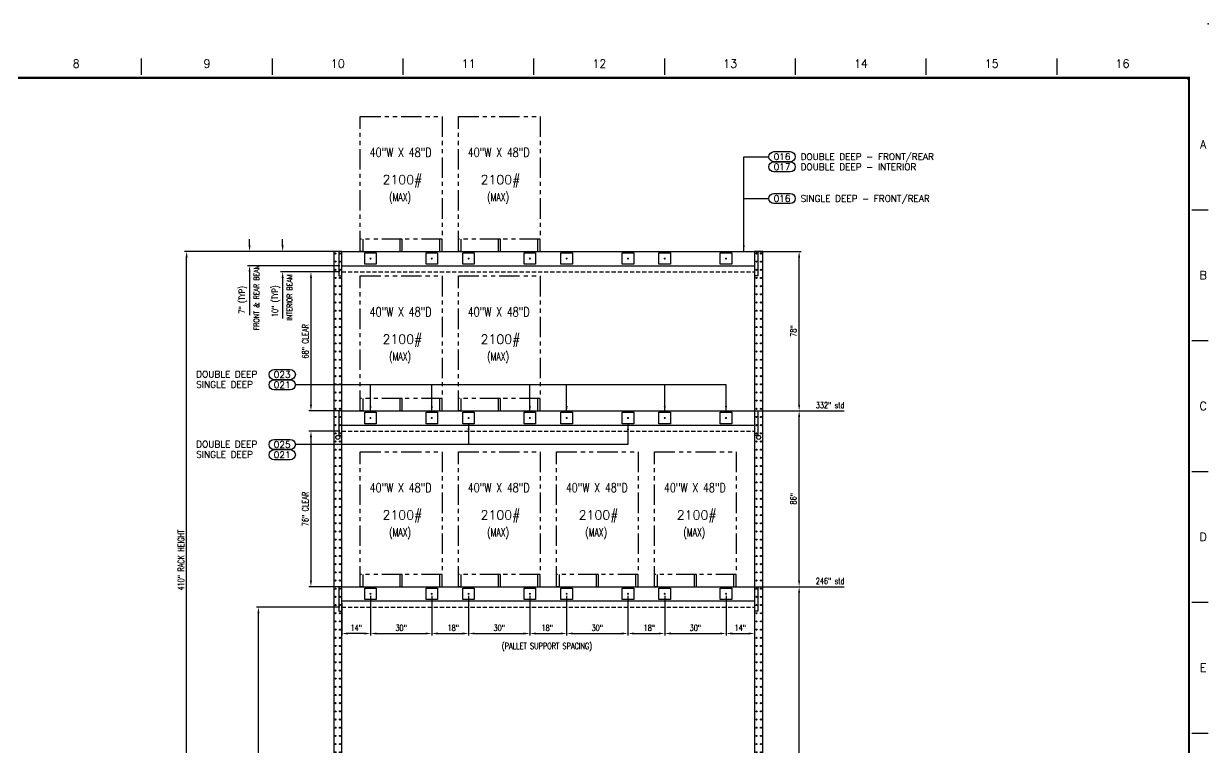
# Model space of a CAD drawing. Extents: x -10 to 1034, y -27 to 667.
# Drawn here: x 454 to 1034, y 313 to 667 of the extents above; entities that cross this region are included whole.
import ezdxf
from ezdxf.enums import TextEntityAlignment as Align

# ---------------------------------------------------------------- set-up
doc = ezdxf.new("R2010")
doc.units = 0
doc.header["$LTSCALE"] = 8
doc.header["$MEASUREMENT"] = 0
doc.linetypes.add('HIDDEN', pattern=[0.375, 0.25, -0.125])
doc.linetypes.add('PHANTOM', pattern=[2.5, 1.25, -0.25, 0.25, -0.25, 0.25, -0.25])
doc.layers.get('0').update_dxf_attribs({"linetype": 'CONTINUOUS'})
doc.layers.get('DEFPOINTS').update_dxf_attribs({"linetype": 'CONTINUOUS'})
for name, color, linetype in [('BORD', 8, 'CONTINUOUS'), ('FDIM', 2, 'CONTINUOUS'), ('HIDDENL', 94, 'HIDDEN'), ('OBJGREEN', 3, 'CONTINUOUS'), ('OBJRED', 1, 'CONTINUOUS'), ('OBJTHIN', 11, 'CONTINUOUS'), ('PHANTOML', 205, 'PHANTOM'), ('TEXTL', 2, 'CONTINUOUS')]:
    doc.layers.add(name, color=color, linetype=linetype)
doc.styles.add('2THIRDS', font='romans.shx', dxfattribs={"width": 0.7})
doc.styles.add('COMPLEX', font='complex')
doc.styles.add('ITALIC', font='italic')
doc.styles.add('ITALICT', font='italict', dxfattribs={"height": 24})
doc.styles.add('ROMAND', font='romand.shx')
doc.styles.add('SCRIPTC', font='SCRIPTC')
doc.styles.add('SIMPLEX', font='simplex.shx')
doc.dimstyles.new('2TFR32', dxfattribs={"dimtxt": 0.0938, "dimasz": 0.09375, "dimexe": 0.03125, "dimexo": 0.03125, "dimgap": 0.03125, "dimtad": 1, "dimdec": 5, "dimzin": 1, "dimdsep": 46, "dimlunit": 5, "dimtxsty": '2THIRDS', "dimcen": 0.09375, "dimclrd": 256, "dimclre": 256, "dimclrt": 256, "dimadec": 0, "dimazin": 0, "dimtfac": 0.75, "dimtdec": 4, "dimtofl": 0, "dimtmove": 0, "dimatfit": 0, "dimfxl": 0, "dimfrac": 2, "dimtolj": 1, "dimtzin": 0, "dimarcsym": 0})
doc.dimstyles.new('2tfrac32', dxfattribs={"dimscale": 32, "dimtxt": 0.0938, "dimasz": 0.0938, "dimexe": 0.0625, "dimexo": 0.0625, "dimgap": 0.01, "dimtad": 1, "dimdec": 5, "dimzin": 1, "dimdsep": 46, "dimlunit": 5, "dimtxsty": '2THIRDS', "dimcen": 0.09375, "dimclrd": 256, "dimclre": 256, "dimclrt": 256, "dimadec": 0, "dimazin": 0, "dimtfac": 0.75, "dimtdec": 4, "dimtofl": 0, "dimtmove": 0, "dimatfit": 0, "dimfxl": 0, "dimfrac": 2, "dimtolj": 1, "dimtzin": 0, "dimarcsym": 0})

# ---------------------------------------------------------------- blocks, each defined once
blk = doc.blocks.new('sbord_d')
at = {"layer": 'BORD'}
for p, q in [((16, 20.062), (16, 20.312)), ((18, 20.062), (18, 20.312)), ((20, 20.062), (20, 20.312)), ((22, 20.062), (22, 20.312)), ((24, 20.062), (24, 20.312)), ((26, 20.062), (26, 20.312)), ((28, 20.062), (28, 20.312)), ((30, 20.062), (30, 20.312)), ((32.063, 18), (32.312, 18)), ((32.063, 16), (32.312, 16)), ((32.063, 14), (32.312, 14)), ((32.063, 12), (32.312, 12)), ((32.063, 10), (32.312, 10))]:
    blk.add_line(p, q, dxfattribs=at)
at = {"layer": 'BORD', "const_width": 0.0313}
blk.add_lwpolyline([(-0.016, -0.016), (32.016, -0.016), (32.016, 20.016), (-0.016, 20.016)], close=True, dxfattribs=at)
at = {"layer": 'TEXTL'}
for p in [(32.312, 20.844), (32, 20)]:
    blk.add_point(p, dxfattribs=at)
at = {"layer": 'BORD', "style": 'ROMAND'}
for s, p in [('8', (15, 20.234)), ('9', (17, 20.234)), ('10', (19, 20.234)), ('11', (21, 20.234)), ('12', (23, 20.234)), ('13', (25, 20.234)), ('14', (27, 20.234)), ('15', (29, 20.234)), ('16', (31, 20.234)), ('A', (32.234, 19)), ('B', (32.234, 17)), ('C', (32.234, 15)), ('D', (32.234, 13)), ('E', (32.234, 11))]:
    blk.add_text(s, height=0.125, dxfattribs=at).set_placement(p, align=Align.MIDDLE)
at = {"layer": 'TEXTL', "flags": 8}
for tag, height, style, p in [('TITLE1', 0.156, 'COMPLEX', (30.266, 2.776)), ('TITLE2', 0.156, 'COMPLEX', (30.266, 2.443)), ('CHK', 0.0938, 'SIMPLEX', (29.828, 0.883)), ('APP', 0.0938, 'SIMPLEX', (30.703, 0.883)), ('JOB#', 0.125, 'ROMAND', (30.12, 0.133)), ('SHT', 0.125, 'ROMAND', (31.193, 0.133)), ('REV', 0.125, 'ROMAND', (31.789, 0.133))]:
    blk.add_attdef(tag, text='', height=height, dxfattribs=dict(at, style=style)).set_placement(p, align=Align.MIDDLE)
for tag, height, style, width, p, p2 in [('CUSTOMER', 0.156, 'ITALICT', 2.333901, (28.655, 1.697), (31.867, 1.697)), ('CAPP', 0.0781, 'SIMPLEX', 1.292308, (27.588, 0.944), (27.963, 0.944)), ('CDT', 0.0781, 'SIMPLEX', 1.866, (28.071, 0.943), (28.46, 0.943)), ('SCALE', 0.0938, 'SIMPLEX', 1.702732, (31.234, 0.837), (31.941, 0.837)), ('BAPP', 0.0781, 'SIMPLEX', 1.292308, (27.588, 0.683), (27.963, 0.683)), ('BDT', 0.0781, 'SIMPLEX', 1.866, (28.071, 0.683), (28.46, 0.683)), ('DATE', 0.0938, 'ITALIC', 1.795034, (28.609, 0.462), (29.315, 0.462)), ('CHKDT', 0.0938, 'SIMPLEX', 1.555556, (29.484, 0.462), (30.172, 0.462)), ('APPDT', 0.0938, 'SIMPLEX', 1.555556, (30.359, 0.462), (31.047, 0.462)), ('PLOT#', 0.0938, 'SIMPLEX', 8.555556, (31.234, 0.462), (31.922, 0.462)), ('AAPP', 0.0781, 'SIMPLEX', 1.275949, (27.588, 0.443), (27.963, 0.443)), ('ADT', 0.0781, 'SIMPLEX', 1.833263, (28.071, 0.443), (28.46, 0.443))]:
    blk.add_attdef(tag, text='', height=height, dxfattribs=dict(at, style=style, width=width)).set_placement(p, p2, align=Align.FIT)
for tag, height, style, p in [('LOCATION', 0.125, 'COMPLEX', (30.266, 1.364)), ('REVC', 0.0781, 'SIMPLEX', (20.259, 0.945)), ('CBY', 0.0781, 'ROMAND', (26.755, 0.943)), ('CCHK', 0.0781, 'SIMPLEX', (27.255, 0.943)), ('REVB', 0.0781, 'SIMPLEX', (20.259, 0.695)), ('BBY', 0.0781, 'ROMAND', (26.755, 0.683)), ('BCHK', 0.0781, 'SIMPLEX', (27.255, 0.683)), ('REVA', 0.0781, 'SIMPLEX', (20.259, 0.445)), ('ABY', 0.0781, 'ROMAND', (26.755, 0.443)), ('ACHK', 0.0781, 'SIMPLEX', (27.255, 0.443))]:
    blk.add_attdef(tag, text='', height=height, dxfattribs=dict(at, style=style)).set_placement(p, align=Align.CENTER)
for tag, p, height, style in [('REVCDESC', (20.625, 0.943), 0.0781, 'SIMPLEX'), ('DRBY', (28.593, 0.821), 0.125, 'SCRIPTC'), ('REVBDESC', (20.625, 0.683), 0.0781, 'SIMPLEX'), ('REVADESC', (20.625, 0.443), 0.0781, 'SIMPLEX'), ('DWG#', (30.055, -0.566), 0.0938, 'ROMAND')]:
    blk.add_attdef(tag, p, '', height=height, dxfattribs=dict(at, style=style))
blk = doc.blocks.new('*D4')
at = {"layer": 'DEFPOINTS', "color": 0}
for p in [(610, 555.63), (581.02, 545.63), (610, 545.63)]:
    blk.add_point(p, dxfattribs=at)
at = {"layer": 'FDIM', "lineweight": -2}
for p, q in [((581.02, 558.63), (581.02, 561.63)), ((609, 555.63), (580.02, 555.63)), ((609, 545.63), (580.02, 545.63)), ((581.02, 542.63), (581.02, 522.82))]:
    blk.add_line(p, q, dxfattribs=at)
at = {"layer": 'FDIM'}
for points in [[(580.52, 558.63), (581.52, 558.63), (581.02, 555.63)], [(580.52, 542.63), (581.52, 542.63), (581.02, 545.63)]]:
    blk.add_solid(points, dxfattribs=at)
at = {"layer": 'FDIM', "insert": (577.73, 531.23), "char_height": 3.0016, "attachment_point": 5, "rotation": 90, "style": '2THIRDS'}
blk.add_mtext('\\A1;10" (TYP) ', dxfattribs=at)
blk = doc.blocks.new('*D5')
at = {"layer": 'DEFPOINTS', "color": 0}
for p in [(569.17, 381.63), (610, 381.63), (606, 145.63)]:
    blk.add_point(p, dxfattribs=at)
at = {"layer": 'FDIM', "lineweight": -2}
for p, q in [((609, 381.63), (568.17, 381.63)), ((569.17, 148.63), (569.17, 378.63)), ((605, 145.63), (568.17, 145.63))]:
    blk.add_line(p, q, dxfattribs=at)
at = {"layer": 'FDIM'}
for points in [[(568.67, 378.63), (569.67, 378.63), (569.17, 381.63)], [(568.67, 148.63), (569.67, 148.63), (569.17, 145.63)]]:
    blk.add_solid(points, dxfattribs=at)
at = {"layer": 'FDIM', "insert": (566.39, 263.63), "char_height": 3.0016, "attachment_point": 5, "rotation": 90, "style": '2THIRDS'}
blk.add_mtext('\\A1;236" CLEAR ', dxfattribs=at)
blk = doc.blocks.new('PALLET-66')
at = {"layer": 'PHANTOML'}
blk.add_lwpolyline([(-18.71, 6), (-18.71, 0), (-20, 0), (-20, 66), (20, 66), (20, 6), (18.72, 6), (18.72, 0), (20, 0), (20, 6), (-0.58, 6), (-0.58, 0), (0.58, 0), (0.58, 6), (-20, 6)], dxfattribs=at)
at = {"layer": 'FDIM'}
for s, height, style, width, p in [('40"W X 48"D', 4.5024, 'SIMPLEX', 0.75, (-0.25, 46.18)), ('(MAX)', 3.938, '2THIRDS', 0.7, (-0.54, 24.6))]:
    blk.add_text(s, height=height, dxfattribs=dict(at, style=style, width=width)).set_placement(p, align=Align.CENTER)
at = {"layer": 'FDIM', "style": 'SIMPLEX'}
blk.add_text('2100#', height=4.502, dxfattribs=at).set_placement((0.63, 32.81), align=Align.CENTER)
blk = doc.blocks.new('*D6')
at = {"layer": 'DEFPOINTS', "color": 0}
for p in [(702, 388.13), (720, 388.13), (720, 368.72)]:
    blk.add_point(p, dxfattribs=at)
at = {"layer": 'FDIM', "lineweight": -2}
for p, q in [((702, 387.13), (702, 367.72)), ((720, 387.13), (720, 367.72)), ((705, 368.72), (717, 368.72))]:
    blk.add_line(p, q, dxfattribs=at)
at = {"layer": 'FDIM'}
for points in [[(705, 369.22), (705, 368.22), (702, 368.72)], [(717, 369.22), (717, 368.22), (720, 368.72)]]:
    blk.add_solid(points, dxfattribs=at)
at = {"layer": 'FDIM', "insert": (710.5, 371.5), "char_height": 3.002, "attachment_point": 5, "style": '2THIRDS'}
blk.add_mtext('\\A1;18"', dxfattribs=at)
blk = doc.blocks.new('*D7')
at = {"layer": 'DEFPOINTS', "color": 0}
for p in [(672, 388.13), (702, 388.13), (702, 368.72)]:
    blk.add_point(p, dxfattribs=at)
at = {"layer": 'FDIM', "lineweight": -2}
for p, q in [((672, 387.13), (672, 367.72)), ((702, 387.13), (702, 367.72)), ((675, 368.72), (699, 368.72))]:
    blk.add_line(p, q, dxfattribs=at)
at = {"layer": 'FDIM'}
for points in [[(675, 369.22), (675, 368.22), (672, 368.72)], [(699, 369.22), (699, 368.22), (702, 368.72)]]:
    blk.add_solid(points, dxfattribs=at)
at = {"layer": 'FDIM', "insert": (687, 371.5), "char_height": 3.002, "attachment_point": 5, "style": '2THIRDS'}
blk.add_mtext('\\A1;30"', dxfattribs=at)
blk = doc.blocks.new('*D8')
at = {"layer": 'DEFPOINTS', "color": 0}
for p in [(654, 388.13), (672, 388.13), (672, 368.72)]:
    blk.add_point(p, dxfattribs=at)
at = {"layer": 'FDIM', "lineweight": -2}
for p, q in [((654, 387.13), (654, 367.72)), ((672, 387.13), (672, 367.72)), ((657, 368.72), (669, 368.72))]:
    blk.add_line(p, q, dxfattribs=at)
at = {"layer": 'FDIM'}
for points in [[(657, 369.22), (657, 368.22), (654, 368.72)], [(669, 369.22), (669, 368.22), (672, 368.72)]]:
    blk.add_solid(points, dxfattribs=at)
at = {"layer": 'FDIM', "insert": (664.5, 371.5), "char_height": 3.002, "attachment_point": 5, "style": '2THIRDS'}
blk.add_mtext('\\A1;18"', dxfattribs=at)
blk = doc.blocks.new('*D9')
at = {"layer": 'DEFPOINTS', "color": 0}
for p in [(624, 388.13), (654, 388.13), (654, 368.72)]:
    blk.add_point(p, dxfattribs=at)
at = {"layer": 'FDIM', "lineweight": -2}
for p, q in [((624, 387.13), (624, 367.72)), ((654, 387.13), (654, 367.72)), ((627, 368.72), (651, 368.72))]:
    blk.add_line(p, q, dxfattribs=at)
at = {"layer": 'FDIM'}
for points in [[(627, 369.22), (627, 368.22), (624, 368.72)], [(651, 369.22), (651, 368.22), (654, 368.72)]]:
    blk.add_solid(points, dxfattribs=at)
at = {"layer": 'FDIM', "insert": (639, 371.5), "char_height": 3.002, "attachment_point": 5, "style": '2THIRDS'}
blk.add_mtext('\\A1;30"', dxfattribs=at)
blk = doc.blocks.new('*D10')
at = {"layer": 'DEFPOINTS', "color": 0}
for p in [(720, 388.13), (750, 388.13), (750, 368.72)]:
    blk.add_point(p, dxfattribs=at)
at = {"layer": 'FDIM', "lineweight": -2}
for p, q in [((720, 387.13), (720, 367.72)), ((750, 387.13), (750, 367.72)), ((723, 368.72), (747, 368.72))]:
    blk.add_line(p, q, dxfattribs=at)
at = {"layer": 'FDIM'}
for points in [[(723, 369.22), (723, 368.22), (720, 368.72)], [(747, 369.22), (747, 368.22), (750, 368.72)]]:
    blk.add_solid(points, dxfattribs=at)
at = {"layer": 'FDIM', "insert": (735, 371.5), "char_height": 3.002, "attachment_point": 5, "style": '2THIRDS'}
blk.add_mtext('\\A1;30"', dxfattribs=at)
blk = doc.blocks.new('*D11')
at = {"layer": 'DEFPOINTS', "color": 0}
for p in [(750, 388.13), (768, 388.13), (768, 368.72)]:
    blk.add_point(p, dxfattribs=at)
at = {"layer": 'FDIM', "lineweight": -2}
for p, q in [((750, 387.13), (750, 367.72)), ((768, 387.13), (768, 367.72)), ((753, 368.72), (765, 368.72))]:
    blk.add_line(p, q, dxfattribs=at)
at = {"layer": 'FDIM'}
for points in [[(753, 369.22), (753, 368.22), (750, 368.72)], [(765, 369.22), (765, 368.22), (768, 368.72)]]:
    blk.add_solid(points, dxfattribs=at)
at = {"layer": 'FDIM', "insert": (760.5, 371.5), "char_height": 3.002, "attachment_point": 5, "style": '2THIRDS'}
blk.add_mtext('\\A1;18"', dxfattribs=at)
blk = doc.blocks.new('*D12')
at = {"layer": 'DEFPOINTS', "color": 0}
for p in [(768, 388.13), (798, 388.13), (798, 368.72)]:
    blk.add_point(p, dxfattribs=at)
at = {"layer": 'FDIM', "lineweight": -2}
for p, q in [((768, 387.13), (768, 367.72)), ((798, 387.13), (798, 367.72)), ((771, 368.72), (795, 368.72))]:
    blk.add_line(p, q, dxfattribs=at)
at = {"layer": 'FDIM'}
for points in [[(771, 369.22), (771, 368.22), (768, 368.72)], [(795, 369.22), (795, 368.22), (798, 368.72)]]:
    blk.add_solid(points, dxfattribs=at)
at = {"layer": 'FDIM', "insert": (783, 371.5), "char_height": 3.002, "attachment_point": 5, "style": '2THIRDS'}
blk.add_mtext('\\A1;30"', dxfattribs=at)
blk = doc.blocks.new('*D13')
at = {"layer": 'DEFPOINTS', "color": 0}
for p in [(798, 388.13), (812, 384.63), (812, 368.72)]:
    blk.add_point(p, dxfattribs=at)
at = {"layer": 'FDIM', "lineweight": -2}
for p, q in [((798, 387.13), (798, 367.72)), ((812, 383.63), (812, 367.72)), ((801, 368.72), (809, 368.72))]:
    blk.add_line(p, q, dxfattribs=at)
at = {"layer": 'FDIM'}
for points in [[(801, 369.22), (801, 368.22), (798, 368.72)], [(809, 369.22), (809, 368.22), (812, 368.72)]]:
    blk.add_solid(points, dxfattribs=at)
at = {"layer": 'FDIM', "insert": (805, 371.5), "char_height": 3.002, "attachment_point": 5, "style": '2THIRDS'}
blk.add_mtext('\\A1;14"', dxfattribs=at)
blk = doc.blocks.new('*D14')
at = {"layer": 'DEFPOINTS', "color": 0}
for p in [(610, 384.63), (624, 388.13), (610, 368.72)]:
    blk.add_point(p, dxfattribs=at)
at = {"layer": 'FDIM', "lineweight": -2}
for p, q in [((610, 383.63), (610, 367.72)), ((624, 387.13), (624, 367.72)), ((621, 368.72), (613, 368.72))]:
    blk.add_line(p, q, dxfattribs=at)
at = {"layer": 'FDIM'}
for points in [[(613, 369.22), (613, 368.22), (610, 368.72)], [(621, 369.22), (621, 368.22), (624, 368.72)]]:
    blk.add_solid(points, dxfattribs=at)
at = {"layer": 'FDIM', "insert": (617, 371.5), "char_height": 3.002, "attachment_point": 5, "style": '2THIRDS'}
blk.add_mtext('\\A1;14"', dxfattribs=at)
blk = doc.blocks.new('*D15')
at = {"layer": 'DEFPOINTS', "color": 0}
for p in [(534.04, 555.63), (606, 555.63), (606, 145.63)]:
    blk.add_point(p, dxfattribs=at)
at = {"layer": 'FDIM', "lineweight": -2}
for p, q in [((605, 555.63), (533.04, 555.63)), ((534.04, 148.63), (534.04, 552.63)), ((605, 145.63), (533.04, 145.63))]:
    blk.add_line(p, q, dxfattribs=at)
at = {"layer": 'FDIM'}
for points in [[(533.54, 552.63), (534.54, 552.63), (534.04, 555.63)], [(533.54, 148.63), (534.54, 148.63), (534.04, 145.63)]]:
    blk.add_solid(points, dxfattribs=at)
at = {"layer": 'FDIM', "insert": (531.25, 404.63), "char_height": 3.0016, "attachment_point": 5, "rotation": 90, "style": '2THIRDS'}
blk.add_mtext('\\A1;410" RACK HEIGHT ', dxfattribs=at)
blk = doc.blocks.new('*D16')
at = {"layer": 'DEFPOINTS', "color": 0}
for p in [(610, 467.63), (594.88, 391.63), (610, 391.63)]:
    blk.add_point(p, dxfattribs=at)
at = {"layer": 'FDIM', "lineweight": -2}
for p, q in [((609, 467.63), (593.88, 467.63)), ((594.88, 464.63), (594.88, 394.63)), ((609, 391.63), (593.88, 391.63))]:
    blk.add_line(p, q, dxfattribs=at)
at = {"layer": 'FDIM'}
for points in [[(594.38, 464.63), (595.38, 464.63), (594.88, 467.63)], [(594.38, 394.63), (595.38, 394.63), (594.88, 391.63)]]:
    blk.add_solid(points, dxfattribs=at)
at = {"layer": 'FDIM', "insert": (592.09, 429.63), "char_height": 3.0016, "attachment_point": 5, "rotation": 90, "style": '2THIRDS'}
blk.add_mtext('\\A1;76" CLEAR', dxfattribs=at)
blk = doc.blocks.new('*D17')
at = {"layer": 'DEFPOINTS', "color": 0}
for p in [(610, 555.63), (564.82, 548.63), (610, 548.63)]:
    blk.add_point(p, dxfattribs=at)
at = {"layer": 'FDIM', "lineweight": -2}
for p, q in [((564.82, 558.63), (564.82, 561.63)), ((609, 555.63), (563.82, 555.63)), ((609, 548.63), (563.82, 548.63)), ((564.82, 545.63), (564.82, 524.36))]:
    blk.add_line(p, q, dxfattribs=at)
at = {"layer": 'FDIM'}
for points in [[(564.32, 558.63), (565.32, 558.63), (564.82, 555.63)], [(564.32, 545.63), (565.32, 545.63), (564.82, 548.63)]]:
    blk.add_solid(points, dxfattribs=at)
at = {"layer": 'FDIM', "insert": (561.54, 531.91), "char_height": 3.0016, "attachment_point": 5, "rotation": 90, "style": '2THIRDS'}
blk.add_mtext('\\A1;7" (TYP) ', dxfattribs=at)
blk = doc.blocks.new('*D18')
at = {"layer": 'DEFPOINTS', "color": 0}
for p in [(812, 391.63), (833.77, 391.63), (816, 145.63)]:
    blk.add_point(p, dxfattribs=at)
at = {"layer": 'FDIM', "lineweight": -2}
for p, q in [((813, 391.63), (834.77, 391.63)), ((833.77, 148.63), (833.77, 388.63)), ((817, 145.63), (834.77, 145.63))]:
    blk.add_line(p, q, dxfattribs=at)
at = {"layer": 'FDIM'}
for points in [[(833.27, 388.63), (834.27, 388.63), (833.77, 391.63)], [(833.27, 148.63), (834.27, 148.63), (833.77, 145.63)]]:
    blk.add_solid(points, dxfattribs=at)
at = {"layer": 'FDIM', "insert": (830.98, 268.63), "char_height": 3.002, "attachment_point": 5, "rotation": 90, "style": '2THIRDS'}
blk.add_mtext('\\A1;246"', dxfattribs=at)
blk = doc.blocks.new('*D19')
at = {"layer": 'DEFPOINTS', "color": 0}
for p in [(812, 477.63), (833.77, 477.63), (812, 391.63)]:
    blk.add_point(p, dxfattribs=at)
at = {"layer": 'FDIM', "lineweight": -2}
for p, q in [((813, 477.63), (834.77, 477.63)), ((833.77, 394.63), (833.77, 474.63)), ((813, 391.63), (834.77, 391.63))]:
    blk.add_line(p, q, dxfattribs=at)
at = {"layer": 'FDIM'}
for points in [[(833.27, 474.63), (834.27, 474.63), (833.77, 477.63)], [(833.27, 394.63), (834.27, 394.63), (833.77, 391.63)]]:
    blk.add_solid(points, dxfattribs=at)
at = {"layer": 'FDIM', "insert": (830.98, 434.63), "char_height": 3.002, "attachment_point": 5, "rotation": 90, "style": '2THIRDS'}
blk.add_mtext('\\A1;86"', dxfattribs=at)
blk = doc.blocks.new('*D20')
at = {"layer": 'DEFPOINTS', "color": 0}
for p in [(812, 391.63), (841.12, 391.63), (815, 145.63)]:
    blk.add_point(p, dxfattribs=at)
at = {"layer": 'FDIM', "lineweight": -2}
blk.add_line((813, 391.63), (855.73, 391.63), dxfattribs=at)
at = {"layer": 'FDIM', "insert": (848.92, 394.42), "char_height": 3.0016, "attachment_point": 5, "style": '2THIRDS'}
blk.add_mtext('\\A1;246" std', dxfattribs=at)
blk = doc.blocks.new('*D21')
at = {"layer": 'DEFPOINTS', "color": 0}
for p in [(812, 555.63), (833.77, 555.63), (812, 477.63)]:
    blk.add_point(p, dxfattribs=at)
at = {"layer": 'FDIM', "lineweight": -2}
for p, q in [((813, 555.63), (834.77, 555.63)), ((833.77, 480.63), (833.77, 552.63)), ((813, 477.63), (834.77, 477.63))]:
    blk.add_line(p, q, dxfattribs=at)
at = {"layer": 'FDIM'}
for points in [[(833.27, 552.63), (834.27, 552.63), (833.77, 555.63)], [(833.27, 480.63), (834.27, 480.63), (833.77, 477.63)]]:
    blk.add_solid(points, dxfattribs=at)
at = {"layer": 'FDIM', "insert": (830.98, 516.63), "char_height": 3.002, "attachment_point": 5, "rotation": 90, "style": '2THIRDS'}
blk.add_mtext('\\A1;78"', dxfattribs=at)
blk = doc.blocks.new('MP-C4-410')
for points in [[(2, 410), (-2, 410), (-2, 0), (2, 0)], [(-2.5, 0.1875), (2.5, 0.1875), (2.5, 0), (-2.5, 0)]]:
    blk.add_lwpolyline(points, close=True)
at = {"layer": 'OBJTHIN'}
for centre, radius in [((-1.09375, 409), 0.28125), ((1.09375, 409), 0.28125), ((-1.09375, 405), 0.28125), ((-1.09375, 401), 0.28125), ((1.09375, 405), 0.28125), ((1.09375, 401), 0.28125), ((-1.09375, 397), 0.28125), ((1.09375, 397), 0.28125), ((-1.09375, 393), 0.28125), ((-1.09375, 389), 0.28125), ((1.09375, 393), 0.28125), ((1.09375, 389), 0.28125), ((-1.09375, 385), 0.28125), ((1.09375, 385), 0.28125), ((-1.09375, 381), 0.28125), ((-1.09375, 377), 0.28125), ((1.09375, 381), 0.28125), ((1.09375, 377), 0.28125), ((-1.09375, 373), 0.28125), ((1.09375, 373), 0.28125), ((-1.09375, 369), 0.28125), ((-1.09375, 365), 0.28125), ((1.09375, 369), 0.28125), ((1.09375, 365), 0.28125), ((-1.09375, 361), 0.28125), ((1.09375, 361), 0.28125), ((-1.09375, 357), 0.28125), ((1.09375, 357), 0.28125), ((-1.09375, 353), 0.28125), ((-1.09375, 349), 0.28125), ((1.09375, 353), 0.28125), ((1.09375, 349), 0.28125), ((-1.09375, 345), 0.28125), ((1.09375, 345), 0.28125), ((-1.09375, 341), 0.28125), ((-1.09375, 337), 0.28125), ((1.09375, 341), 0.28125), ((1.09375, 337), 0.28125), ((-1.09375, 333), 0.28125), ((1.09375, 333), 0.28125), ((-1.09375, 329), 0.28125), ((-1.09375, 325), 0.28125), ((1.09375, 329), 0.28125), ((1.09375, 325), 0.28125), ((-1.09375, 321), 0.28125), ((0, 319), 1), ((1.09375, 321), 0.28125), ((-1.09375, 317), 0.28125), ((-1.09375, 313), 0.28125), ((1.09375, 317), 0.28125), ((1.09375, 313), 0.28125), ((-1.09375, 309), 0.28125), ((1.09375, 309), 0.28125), ((-1.09375, 305), 0.28125), ((1.09375, 305), 0.28125), ((-1.09375, 301), 0.28125), ((-1.09375, 297), 0.28125), ((1.09375, 301), 0.28125), ((1.09375, 297), 0.28125), ((-1.09375, 293), 0.28125), ((1.09375, 293), 0.28125), ((-1.09375, 289), 0.28125), ((-1.09375, 285), 0.28125), ((1.09375, 289), 0.28125), ((1.09375, 285), 0.28125), ((-1.09375, 281), 0.28125), ((1.09375, 281), 0.28125), ((-1.09375, 277), 0.28125), ((-1.09375, 273), 0.28125), ((1.09375, 277), 0.28125), ((1.09375, 273), 0.28125), ((-1.09375, 269), 0.28125), ((1.09375, 269), 0.28125), ((-1.09375, 265), 0.28125), ((-1.09375, 261), 0.28125), ((1.09375, 265), 0.28125), ((1.09375, 261), 0.28125), ((-1.09375, 257), 0.28125), ((1.09375, 257), 0.28125), ((-1.09375, 253), 0.28125), ((-1.09375, 249), 0.28125), ((1.09375, 253), 0.28125), ((1.09375, 249), 0.28125), ((-1.09375, 245), 0.28125), ((1.09375, 245), 0.28125), ((-1.09375, 241), 0.28125), ((1.09375, 241), 0.28125), ((-1.09375, 237), 0.28125), ((-1.09375, 233), 0.28125), ((1.09375, 237), 0.28125), ((1.09375, 233), 0.28125), ((-1.09375, 229), 0.28125), ((1.09375, 229), 0.28125), ((-1.09375, 225), 0.28125), ((-1.09375, 221), 0.28125), ((1.09375, 225), 0.28125), ((1.09375, 221), 0.28125), ((-1.09375, 217), 0.28125), ((1.09375, 217), 0.28125), ((-1.09375, 213), 0.28125), ((-1.09375, 209), 0.28125), ((1.09375, 213), 0.28125), ((1.09375, 209), 0.28125), ((-1.09375, 205), 0.28125), ((1.09375, 205), 0.28125), ((-1.09375, 201), 0.28125), ((-1.09375, 197), 0.28125), ((1.09375, 201), 0.28125), ((1.09375, 197), 0.28125), ((-1.09375, 193), 0.28125), ((1.09375, 193), 0.28125), ((-1.09375, 189), 0.28125), ((1.09375, 189), 0.28125), ((-1.09375, 185), 0.28125), ((-1.09375, 181), 0.28125), ((1.09375, 185), 0.28125), ((1.09375, 181), 0.28125), ((-1.09375, 177), 0.28125), ((1.09375, 177), 0.28125), ((-1.09375, 173), 0.28125), ((-1.09375, 169), 0.28125), ((1.09375, 173), 0.28125), ((1.09375, 169), 0.28125), ((-1.09375, 165), 0.28125), ((1.09375, 165), 0.28125), ((-1.09375, 161), 0.28125), ((-1.09375, 157), 0.28125), ((1.09375, 161), 0.28125), ((1.09375, 157), 0.28125), ((-1.09375, 153), 0.28125), ((0, 155), 1), ((1.09375, 153), 0.28125), ((-1.09375, 149), 0.28125), ((-1.09375, 145), 0.28125), ((1.09375, 149), 0.28125), ((1.09375, 145), 0.28125), ((-1.09375, 141), 0.28125), ((1.09375, 141), 0.28125), ((-1.09375, 137), 0.28125), ((1.09375, 137), 0.28125), ((-1.09375, 133), 0.28125), ((-1.09375, 129), 0.28125), ((1.09375, 133), 0.28125), ((1.09375, 129), 0.28125), ((-1.09375, 125), 0.28125), ((1.09375, 125), 0.28125), ((-1.09375, 121), 0.28125), ((-1.09375, 117), 0.28125), ((1.09375, 121), 0.28125), ((1.09375, 117), 0.28125), ((-1.09375, 113), 0.28125), ((1.09375, 113), 0.28125), ((-1.09375, 109), 0.28125), ((-1.09375, 105), 0.28125), ((1.09375, 109), 0.28125), ((1.09375, 105), 0.28125), ((-1.09375, 101), 0.28125), ((1.09375, 101), 0.28125), ((-1.09375, 97), 0.28125), ((-1.09375, 93), 0.28125), ((1.09375, 97), 0.28125), ((1.09375, 93), 0.28125), ((-1.09375, 89), 0.28125), ((1.09375, 89), 0.28125), ((-1.09375, 85), 0.28125), ((-1.09375, 81), 0.28125), ((1.09375, 85), 0.28125), ((1.09375, 81), 0.28125), ((-1.09375, 77), 0.28125), ((1.09375, 77), 0.28125), ((-1.09375, 73), 0.28125), ((1.09375, 73), 0.28125), ((-1.09375, 69), 0.28125), ((-1.09375, 65), 0.28125), ((1.09375, 69), 0.28125), ((1.09375, 65), 0.28125), ((-1.09375, 61), 0.28125), ((1.09375, 61), 0.28125), ((-1.09375, 57), 0.28125), ((-1.09375, 53), 0.28125), ((1.09375, 57), 0.28125), ((1.09375, 53), 0.28125), ((-1.09375, 49), 0.28125), ((1.09375, 49), 0.28125), ((-1.09375, 45), 0.28125), ((-1.09375, 41), 0.28125), ((1.09375, 45), 0.28125), ((1.09375, 41), 0.28125), ((-1.09375, 37), 0.28125), ((1.09375, 37), 0.28125), ((-1.09375, 33), 0.28125), ((-1.09375, 29), 0.28125), ((1.09375, 33), 0.28125), ((1.09375, 29), 0.28125), ((-1.09375, 25), 0.28125), ((1.09375, 25), 0.28125), ((-1.09375, 21), 0.28125), ((1.09375, 21), 0.28125), ((-1.09375, 17), 0.28125), ((-1.09375, 13), 0.28125), ((1.09375, 17), 0.28125), ((1.09375, 13), 0.28125), ((-1.09375, 9), 0.28125), ((1.09375, 9), 0.28125), ((-1.09375, 5), 0.28125), ((-1.09375, 1), 0.28125), ((1.09375, 5), 0.28125), ((1.09375, 1), 0.28125)]:
    blk.add_circle(centre, radius, dxfattribs=at)
blk = doc.blocks.new('*D53')
at = {"layer": 'DEFPOINTS', "color": 0}
for p in [(610, 545.63), (594.88, 477.63), (610, 477.63)]:
    blk.add_point(p, dxfattribs=at)
at = {"layer": 'FDIM', "lineweight": -2}
for p, q in [((609, 545.63), (593.88, 545.63)), ((594.88, 542.63), (594.88, 480.63)), ((609, 477.63), (593.88, 477.63))]:
    blk.add_line(p, q, dxfattribs=at)
at = {"layer": 'FDIM'}
for points in [[(594.38, 542.63), (595.38, 542.63), (594.88, 545.63)], [(594.38, 480.63), (595.38, 480.63), (594.88, 477.63)]]:
    blk.add_solid(points, dxfattribs=at)
at = {"layer": 'FDIM', "insert": (592.09, 511.63), "char_height": 3.0016, "attachment_point": 5, "rotation": 90, "style": '2THIRDS'}
blk.add_mtext('\\A1;68" CLEAR', dxfattribs=at)
blk = doc.blocks.new('*D61')
at = {"layer": 'DEFPOINTS', "color": 0}
for p in [(812, 477.63), (841.12, 477.63), (815, 145.63)]:
    blk.add_point(p, dxfattribs=at)
at = {"layer": 'FDIM', "lineweight": -2}
blk.add_line((813, 477.63), (855.73, 477.63), dxfattribs=at)
at = {"layer": 'FDIM', "insert": (848.92, 480.42), "char_height": 3.0016, "attachment_point": 5, "style": '2THIRDS'}
blk.add_mtext('\\A1;332" std', dxfattribs=at)

msp = doc.modelspace()

# ---------------------------------------------------------------- linework, layer by layer
at = {"layer": 'FDIM'}
for points in [[(821.467855, 599.452981, -1), (821.467855, 604.43658), (829.34485, 604.43658, -1), (829.34485, 599.452981)], [(821.467855, 594.469382, -1), (821.467855, 599.452981), (829.34485, 599.452981, -1), (829.34485, 594.469382)], [(821.467855, 578.990266, -1), (821.467855, 583.973866), (829.34485, 583.973866, -1), (829.34485, 578.990266)], [(576.871821, 492.868403, -1), (576.871821, 497.852002), (584.748816, 497.852002, -1), (584.748816, 492.868403)], [(576.871821, 487.884804, -1), (576.871821, 492.868403), (584.748816, 492.868403, -1), (584.748816, 487.884804)], [(576.871821, 458.660596, -1), (576.871821, 463.644195), (584.748816, 463.644195, -1), (584.748816, 458.660596)], [(576.871821, 453.676997, -1), (576.871821, 458.660596), (584.748816, 458.660596, -1), (584.748816, 453.676997)]]:
    msp.add_lwpolyline(points, format="xyb", close=True, dxfattribs=at)
at = {"layer": 'HIDDENL'}
for p, q in [((610.003365, 545.630197), (812.003365, 545.630197)), ((610.003365, 467.630197), (812.003365, 467.630197)), ((610.003365, 381.630197), (812.003365, 381.630197))]:
    msp.add_line(p, q, dxfattribs=at)
at = {"layer": 'OBJRED'}
for p, q in [((610.003365, 555.630197), (812.003365, 555.630197)), ((621.190865, 554.942697), (626.815865, 554.942697)), ((621.190865, 549.317697), (621.190865, 554.942697)), ((626.815865, 554.942697), (626.815865, 549.317697)), ((651.190865, 554.942697), (656.815865, 554.942697)), ((651.190865, 549.317697), (651.190865, 554.942697)), ((656.815865, 554.942697), (656.815865, 549.317697)), ((669.190865, 554.942697), (674.815865, 554.942697)), ((669.190865, 549.317697), (669.190865, 554.942697)), ((674.815865, 554.942697), (674.815865, 549.317697)), ((699.190865, 554.942697), (704.815865, 554.942697)), ((699.190865, 549.317697), (699.190865, 554.942697)), ((704.815865, 554.942697), (704.815865, 549.317697)), ((717.190865, 554.942697), (722.815865, 554.942697)), ((717.190865, 549.317697), (717.190865, 554.942697)), ((722.815865, 554.942697), (722.815865, 549.317697)), ((747.190865, 554.942697), (752.815865, 554.942697)), ((747.190865, 549.317697), (747.190865, 554.942697)), ((752.815865, 554.942697), (752.815865, 549.317697)), ((765.190865, 554.942697), (770.815865, 554.942697)), ((765.190865, 549.317697), (765.190865, 554.942697)), ((770.815865, 554.942697), (770.815865, 549.317697)), ((795.190865, 554.942697), (800.815865, 554.942697)), ((795.190865, 549.317697), (795.190865, 554.942697)), ((800.815865, 554.942697), (800.815865, 549.317697)), ((610.003365, 548.630197), (812.003365, 548.630197)), ((626.815865, 549.317697), (621.190865, 549.317697)), ((656.815865, 549.317697), (651.190865, 549.317697)), ((674.815865, 549.317697), (669.190865, 549.317697)), ((704.815865, 549.317697), (699.190865, 549.317697)), ((722.815865, 549.317697), (717.190865, 549.317697)), ((752.815865, 549.317697), (747.190865, 549.317697)), ((770.815865, 549.317697), (765.190865, 549.317697)), ((800.815865, 549.317697), (795.190865, 549.317697)), ((610.003365, 477.630197), (812.003365, 477.630197)), ((621.190865, 476.942697), (626.815865, 476.942697)), ((621.190865, 471.317697), (621.190865, 476.942697)), ((626.815865, 476.942697), (626.815865, 471.317697)), ((651.190865, 476.942697), (656.815865, 476.942697)), ((651.190865, 471.317697), (651.190865, 476.942697)), ((656.815865, 476.942697), (656.815865, 471.317697)), ((669.190865, 476.942697), (674.815865, 476.942697)), ((669.190865, 471.317697), (669.190865, 476.942697)), ((674.815865, 476.942697), (674.815865, 471.317697)), ((699.190865, 476.942697), (704.815865, 476.942697)), ((699.190865, 471.317697), (699.190865, 476.942697)), ((704.815865, 476.942697), (704.815865, 471.317697)), ((717.190865, 476.942697), (722.815865, 476.942697)), ((717.190865, 471.317697), (717.190865, 476.942697)), ((722.815865, 476.942697), (722.815865, 471.317697)), ((747.190865, 476.942697), (752.815865, 476.942697)), ((747.190865, 471.317697), (747.190865, 476.942697)), ((752.815865, 476.942697), (752.815865, 471.317697)), ((765.190865, 476.942697), (770.815865, 476.942697)), ((765.190865, 471.317697), (765.190865, 476.942697)), ((770.815865, 476.942697), (770.815865, 471.317697)), ((795.190865, 476.942697), (800.815865, 476.942697)), ((795.190865, 471.317697), (795.190865, 476.942697)), ((800.815865, 476.942697), (800.815865, 471.317697)), ((610.003365, 470.630197), (812.003365, 470.630197)), ((626.815865, 471.317697), (621.190865, 471.317697)), ((656.815865, 471.317697), (651.190865, 471.317697)), ((674.815865, 471.317697), (669.190865, 471.317697)), ((704.815865, 471.317697), (699.190865, 471.317697)), ((722.815865, 471.317697), (717.190865, 471.317697)), ((752.815865, 471.317697), (747.190865, 471.317697)), ((770.815865, 471.317697), (765.190865, 471.317697)), ((800.815865, 471.317697), (795.190865, 471.317697)), ((610.003365, 391.630197), (812.003365, 391.630197)), ((621.190865, 390.942697), (626.815865, 390.942697)), ((621.190865, 385.317697), (621.190865, 390.942697)), ((626.815865, 390.942697), (626.815865, 385.317697)), ((651.190865, 390.942697), (656.815865, 390.942697)), ((651.190865, 385.317697), (651.190865, 390.942697)), ((656.815865, 390.942697), (656.815865, 385.317697)), ((669.190865, 390.942697), (674.815865, 390.942697)), ((669.190865, 385.317697), (669.190865, 390.942697)), ((674.815865, 390.942697), (674.815865, 385.317697)), ((699.190865, 390.942697), (704.815865, 390.942697)), ((699.190865, 385.317697), (699.190865, 390.942697)), ((704.815865, 390.942697), (704.815865, 385.317697)), ((717.190865, 390.942697), (722.815865, 390.942697)), ((717.190865, 385.317697), (717.190865, 390.942697)), ((722.815865, 390.942697), (722.815865, 385.317697)), ((747.190865, 390.942697), (752.815865, 390.942697)), ((747.190865, 385.317697), (747.190865, 390.942697)), ((752.815865, 390.942697), (752.815865, 385.317697)), ((765.190865, 390.942697), (770.815865, 390.942697)), ((765.190865, 385.317697), (765.190865, 390.942697)), ((770.815865, 390.942697), (770.815865, 385.317697)), ((795.190865, 390.942697), (800.815865, 390.942697)), ((795.190865, 385.317697), (795.190865, 390.942697)), ((800.815865, 390.942697), (800.815865, 385.317697)), ((610.003365, 384.630197), (812.003365, 384.630197)), ((626.815865, 385.317697), (621.190865, 385.317697)), ((656.815865, 385.317697), (651.190865, 385.317697)), ((674.815865, 385.317697), (669.190865, 385.317697)), ((704.815865, 385.317697), (699.190865, 385.317697)), ((722.815865, 385.317697), (717.190865, 385.317697)), ((752.815865, 385.317697), (747.190865, 385.317697)), ((770.815865, 385.317697), (765.190865, 385.317697)), ((800.815865, 385.317697), (795.190865, 385.317697))]:
    msp.add_line(p, q, dxfattribs=at)
at = {"layer": 'OBJTHIN'}
for points in [[(610.003365, 555.630197), (608.503365, 555.630197), (608.503365, 543.630197), (610.003365, 543.630197)], [(812.003365, 555.630197), (813.503365, 555.630197), (813.503365, 543.630197), (812.003365, 543.630197)], [(610.003365, 477.630197), (608.503365, 477.630197), (608.503365, 465.630197), (610.003365, 465.630197)], [(812.003365, 477.630197), (813.503365, 477.630197), (813.503365, 465.630197), (812.003365, 465.630197)], [(610.003365, 391.630197), (608.503365, 391.630197), (608.503365, 379.630197), (610.003365, 379.630197)], [(812.003365, 391.630197), (813.503365, 391.630197), (813.503365, 379.630197), (812.003365, 379.630197)]]:
    msp.add_lwpolyline(points, dxfattribs=at)
at = {"layer": 'OBJTHIN', "const_width": 0.5}
for points in [[(623.753365, 552.130197, 1), (624.253365, 552.130197, 1)], [(653.753365, 552.130197, 1), (654.253365, 552.130197, 1)], [(671.753365, 552.130197, 1), (672.253365, 552.130197, 1)], [(701.753365, 552.130197, 1), (702.253365, 552.130197, 1)], [(719.753365, 552.130197, 1), (720.253365, 552.130197, 1)], [(749.753365, 552.130197, 1), (750.253365, 552.130197, 1)], [(767.753365, 552.130197, 1), (768.253365, 552.130197, 1)], [(797.753365, 552.130197, 1), (798.253365, 552.130197, 1)], [(623.753365, 474.130197, 1), (624.253365, 474.130197, 1)], [(653.753365, 474.130197, 1), (654.253365, 474.130197, 1)], [(671.753365, 474.130197, 1), (672.253365, 474.130197, 1)], [(701.753365, 474.130197, 1), (702.253365, 474.130197, 1)], [(719.753365, 474.130197, 1), (720.253365, 474.130197, 1)], [(749.753365, 474.130197, 1), (750.253365, 474.130197, 1)], [(767.753365, 474.130197, 1), (768.253365, 474.130197, 1)], [(797.753365, 474.130197, 1), (798.253365, 474.130197, 1)], [(623.753365, 388.130197, 1), (624.253365, 388.130197, 1)], [(653.753365, 388.130197, 1), (654.253365, 388.130197, 1)], [(671.753365, 388.130197, 1), (672.253365, 388.130197, 1)], [(701.753365, 388.130197, 1), (702.253365, 388.130197, 1)], [(719.753365, 388.130197, 1), (720.253365, 388.130197, 1)], [(749.753365, 388.130197, 1), (750.253365, 388.130197, 1)], [(767.753365, 388.130197, 1), (768.253365, 388.130197, 1)], [(797.753365, 388.130197, 1), (798.253365, 388.130197, 1)]]:
    msp.add_lwpolyline(points, format="xyb", close=True, dxfattribs=at)

# ---------------------------------------------------------------- block references
at = {"layer": 'FDIM', "xscale": 32, "yscale": 32, "zscale": 32}
msp.add_blockref('sbord_d', (0, 0), dxfattribs=at)
at = {"layer": 'OBJGREEN'}
for p in [(608.003365, 145.630197), (814.003365, 145.630197)]:
    msp.add_blockref('MP-C4-410', p, dxfattribs=at)
at = {"layer": 'PHANTOML'}
for p in [(639.003365, 555.630197), (687.003365, 555.630197), (639.003365, 477.630197), (687.003365, 477.630197), (639.003365, 391.630197), (687.003365, 391.630197), (735.003365, 391.630197), (783.003365, 391.630197)]:
    msp.add_blockref('PALLET-66', p, dxfattribs=at)

# ---------------------------------------------------------------- texts
at = {"layer": 'FDIM', "style": 'SIMPLEX'}
for s, p in [('016', (825.406352, 601.944781)), ('017', (825.406352, 596.961181)), ('016', (825.406352, 581.482066)), ('023', (580.810319, 495.360202)), ('021', (580.810319, 490.376603)), ('025', (580.810319, 461.152396)), ('021', (580.810319, 456.168797))]:
    msp.add_text(s, height=3.2, dxfattribs=at).set_placement(p, align=Align.MIDDLE)
for s, p in [('DOUBLE DEEP - FRONT/REAR', (834.47047, 601.944781)), ('DOUBLE DEEP - INTERIOR', (834.47047, 596.961181)), ('SINGLE DEEP - FRONT/REAR', (834.47047, 581.482066)), ('DOUBLE DEEP', (538.710995, 495.517272)), ('SINGLE DEEP', (538.710995, 490.533673)), ('DOUBLE DEEP', (538.710995, 461.309465)), ('SINGLE DEEP', (538.710995, 456.325866))]:
    msp.add_text(s, height=3.2, dxfattribs=at).set_placement(p, align=Align.MIDDLE_LEFT)
at = {"layer": 'FDIM', "style": '2THIRDS', "width": 0.7}
for s, p in [('FRONT & REAR BEAM', (569.489141, 517.008378)), ('INTERIOR BEAM', (585.716246, 521.749105))]:
    msp.add_text(s, height=2.625, rotation=90, dxfattribs=at).set_placement(p)
msp.add_text('(PALLET SUPPORT SPACING)', height=3, dxfattribs=at).set_placement((710.368158, 361.116882), align=Align.CENTER)

# ---------------------------------------------------------------- dimensions: what is measured, and where the dimension line sits
at = {"layer": 'FDIM'}
for base, p1, p2, text, picture, middle in [((564.822323, 548.630197), (610.003365, 555.630197), (610.003365, 548.630197), '<> (TYP) ', '*D17', (564.822323, 531.912786)), ((534.038853, 555.630197), (606.003365, 145.630197), (606.003365, 555.630197), '<> RACK HEIGHT ', '*D15', (534.038853, 404.630197)), ((569.173405, 381.630197), (606.003365, 145.630197), (610.003365, 381.630197), '<> CLEAR ', '*D5', (569.173405, 263.630197))]:
    dim = msp.add_linear_dim(base=base, p1=p1, p2=p2, angle=90, text=text, dimstyle='2TFR32', override={"dimscale": 32, "dimpost": '"'}, dxfattribs=at)
    dim.commit()
    dim.dimension.update_dxf_attribs({"geometry": picture, "text_midpoint": middle, "dimtype": 160})
for base, p1, p2, text, picture, middle in [((581.016142, 545.630197), (610.003365, 555.630197), (610.003365, 545.630197), '<> (TYP) ', '*D4', (577.729208, 531.22625)), ((594.875208, 477.630197), (610.003365, 545.630197), (610.003365, 477.630197), '<> CLEAR', '*D53', (592.088541, 511.630197)), ((594.875208, 391.630197), (610.003365, 467.630197), (610.003365, 391.630197), '<> CLEAR', '*D16', (592.088541, 429.630197))]:
    dim = msp.add_linear_dim(base=base, p1=p1, p2=p2, angle=90, text=text, dimstyle='2TFR32', override={"dimscale": 32, "dimpost": '"'}, dxfattribs=at)
    dim.commit()
    dim.dimension.update_dxf_attribs({"geometry": picture, "text_midpoint": middle})
for base, p1, p2, picture, middle in [((833.766911, 555.630197), (812.003365, 477.630197), (812.003365, 555.630197), '*D21', (830.980245, 516.630197)), ((833.766911, 477.630197), (812.003365, 391.630197), (812.003365, 477.630197), '*D19', (830.980245, 434.630197)), ((833.766911, 391.630197), (816.003365, 145.630197), (812.003365, 391.630197), '*D18', (830.980245, 268.630197))]:
    dim = msp.add_linear_dim(base=base, p1=p1, p2=p2, angle=90, dimstyle='2TFR32', override={"dimscale": 32, "dimpost": '"'}, dxfattribs=at)
    dim.commit()
    dim.dimension.update_dxf_attribs({"geometry": picture, "text_midpoint": middle})
for feature_location, picture, middle in [((812.003365, 477.630197), '*D61', (848.923077, 480.416864)), ((812.003365, 391.630197), '*D20', (848.923077, 394.416864))]:
    dim = msp.add_ordinate_dim(feature_location=feature_location, offset=(29.116086, 0), dtype=0, origin=(815.003365, 145.630197), text='<> std', dimstyle='2TFR32', override={"dimscale": 32, "dimpost": '"'}, dxfattribs=at)
    dim.commit()
    dim.dimension.update_dxf_attribs({"geometry": picture, "text_midpoint": middle})
for base, p1, p2, picture, middle in [((610.003365, 368.716872), (624.003365, 388.130197), (610.003365, 384.630197), '*D14', (617.003365, 371.503539)), ((654.003365, 368.716872), (624.003365, 388.130197), (654.003365, 388.130197), '*D9', (639.003365, 371.503539)), ((702.003365, 368.716872), (672.003365, 388.130197), (702.003365, 388.130197), '*D7', (687.003365, 371.503539)), ((750.003365, 368.716872), (720.003365, 388.130197), (750.003365, 388.130197), '*D10', (735.003365, 371.503539)), ((798.003365, 368.716872), (768.003365, 388.130197), (798.003365, 388.130197), '*D12', (783.003365, 371.503539)), ((812.003365, 368.716872), (798.003365, 388.130197), (812.003365, 384.630197), '*D13', (805.003365, 371.503539))]:
    dim = msp.add_linear_dim(base=base, p1=p1, p2=p2, dimstyle='2TFR32', override={"dimscale": 32, "dimpost": '"'}, dxfattribs=at)
    dim.commit()
    dim.dimension.update_dxf_attribs({"geometry": picture, "text_midpoint": middle})
for base, p1, p2, picture, middle in [((672.003365, 368.716872), (654.003365, 388.130197), (672.003365, 388.130197), '*D8', (664.502994, 368.716872)), ((720.003365, 368.716872), (702.003365, 388.130197), (720.003365, 388.130197), '*D6', (710.502994, 368.716872)), ((768.003365, 368.716872), (750.003365, 388.130197), (768.003365, 388.130197), '*D11', (760.502994, 368.716872))]:
    dim = msp.add_linear_dim(base=base, p1=p1, p2=p2, dimstyle='2TFR32', override={"dimscale": 32, "dimpost": '"'}, dxfattribs=at)
    dim.commit()
    dim.dimension.update_dxf_attribs({"geometry": picture, "text_midpoint": middle, "dimtype": 160})

# ---------------------------------------------------------------- leaders
for points, dimstyle, override in [([(806.672408, 555.630197), (806.672408, 601.944781), (818.976055, 601.944781)], '2tfrac32', {"dimgap": 0.01, "dimtad": 0}), ([(806.672408, 555.630197), (806.672408, 581.482066), (818.976055, 581.482066)], '2tfrac32', {"dimgap": 0.01, "dimtad": 0}), ([(798.003365, 476.942697), (798.003365, 490.376603), (587.240616, 490.376603)], '2TFR32', {"dimscale": 32}), ([(768.003365, 476.942697), (768.003365, 490.376603), (587.240616, 490.376603)], '2TFR32', {"dimscale": 32}), ([(720.003365, 476.942697), (720.003365, 490.376603), (587.240616, 490.376603)], '2TFR32', {"dimscale": 32}), ([(702.003365, 476.942697), (702.003365, 490.376603), (587.240616, 490.376603)], '2TFR32', {"dimscale": 32}), ([(654.003365, 476.942697), (654.003365, 490.376603), (587.240616, 490.376603)], '2TFR32', {"dimscale": 32}), ([(624.003365, 476.942697), (624.003365, 490.376603), (587.240616, 490.376603)], '2TFR32', {"dimscale": 32}), ([(750.003365, 471.317697), (750.003365, 461.152396), (587.240616, 461.152396)], '2TFR32', {"dimscale": 32}), ([(672.003365, 471.317697), (672.003365, 461.152396), (587.240616, 461.152396)], '2TFR32', {"dimscale": 32})]:
    msp.add_leader(points, dimstyle=dimstyle, override=override, dxfattribs=at)

doc.saveas('drawing.dxf')
